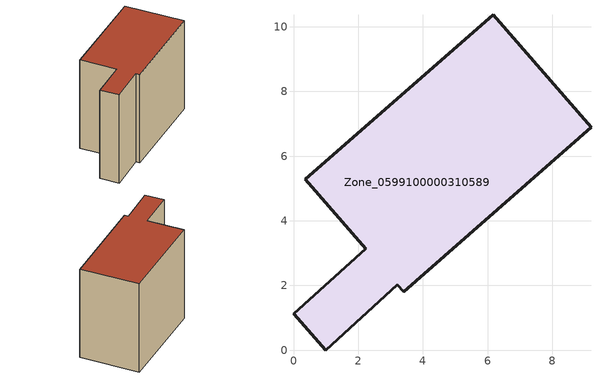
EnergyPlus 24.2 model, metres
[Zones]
Zone_0599100000310589
 floor ground (C_G): 1,0 0,1.12 2.23,3.14 0.37,5.29 6.18,10.37 9.2,6.9 3.4,1.8 3.21,2.02 z0
 wall outside (C_F): 0,1.12 1,0 3.21,2.02 3.4,1.8 9.2,6.9 6.18,10.37 0.37,5.29 2.23,3.14 0,1.12 z0:7.42
 roof outside (C_R): 6.18,10.37 0.37,5.29 2.23,3.14 0,1.12 1,0 3.21,2.02 3.4,1.8 9.2,6.9 z7.42
[BUILDING]
Pand.0599100000310589: North Axis=0; Terrain=City; Loads Convergence Tolerance Value=0.04; Temperature Convergence Tolerance Value=0.4; Solar Distribution=FullExterior; Maximum Number of Warmup Days=25; Minimum Number of Warmup Days=1
[Site:Location]
Rotterdam.The.Hague.AP_ZH_NLD Design_Conditions: Latitude=51.96; Longitude=4.45; Time Zone=1; Elevation=-4.5
[SITE:GROUNDTEMPERATURE:BUILDINGSURFACE]
18, 18, 18, 18, 18, 18, 18, 18, 18, 18, 18, 18
[MATERIAL] Thermal Absorptance=0.9; Solar Absorptance=0.7; Visible Absorptance=0.7
Name | Roughness | Thickness | Conductivity | Density | Specific Heat
G.TI.1946 | MediumSmooth | 0.15 | 1 | 540 | 1210
F.TI.1946 | Rough | 0.3 | 0.857143 | 1920 | 840
R.TI.1946 | MediumRough | 0.2 | 0.1 | 1500 | 1000
[CONSTRUCTION]
C_G: G.TI.1946
C_F: F.TI.1946
C_R: R.TI.1946
[ZONE]
Zone_0599100000310589: Type=1; Multiplier=1; Ceiling Height=Autocalculate; Volume=Autocalculate; Floor Area=autocalculate; Part of Total Floor Area=Yes
[ZONEINFILTRATION:DESIGNFLOWRATE]
Infil_Zone_0599100000310589: Zone or ZoneList or Space or SpaceList=Zone_0599100000310589; Schedule=AlwaysOn; Design Flow Rate Calculation Method=Flow/Area; Flow Rate per Floor Area=0.003; Constant Term Coefficient=1; Temperature Term Coefficient=0; Velocity Term Coefficient=0; Velocity Squared Term Coefficient=0
[HVACTEMPLATE:ZONE:IDEALLOADSAIRSYSTEM]
Zone_0599100000310589: Maximum Heating Supply Air Temperature=50; Minimum Cooling Supply Air Temperature=13; Maximum Heating Supply Air Humidity Ratio=0.0156; Minimum Cooling Supply Air Humidity Ratio=0.0077; Heating Limit=NoLimit; Cooling Limit=NoLimit; Dehumidification Control Type=ConstantSensibleHeatRatio; Cooling Sensible Heat Ratio=0.7; Dehumidification Setpoint=60; Humidification Control Type=None; Humidification Setpoint=30; Outdoor Air Method=None; Outdoor Air Flow Rate per Person=0.00944; Outdoor Air Flow Rate per Zone Floor Area=0; Outdoor Air Flow Rate per Zone=0; Demand Controlled Ventilation Type=None; Outdoor Air Economizer Type=NoEconomizer; Heat Recovery Type=None; Sensible Heat Recovery Effectiveness=0.7; Latent Heat Recovery Effectiveness=0.65
[ZONECONTROL:THERMOSTAT]
ThermostatControl_Zone_0599100000310589: Zone or ZoneList=Zone_0599100000310589; Control Type Schedule=DualSetpointControlType; Control 1=Thermostat_Zone_0599100000310589; Temperature Difference Between Cutout And Setpoint=0
[THERMOSTATSETPOINT:DUALSETPOINT]
Thermostat_Zone_0599100000310589: Heating Setpoint Temperature Schedule=HeatingSetpoint_Zone_0599100000310589; Cooling Setpoint Temperature Schedule=CoolingSetpoint_Zone_0599100000310589
[SCHEDULE:COMPACT]
HeatingSetpoint_Zone_0599100000310589: Through: 12/31, For: AllDays, Until: 24:00, 21
CoolingSetpoint_Zone_0599100000310589: Through: 12/31, For: AllDays, Until: 24:00, 24
DualSetpointControlType: Through: 12/31, For: AllDays, Until: 24:00, 4
AlwaysOn: Through: 12/31, For: AllDays, Until: 24:00, 1
